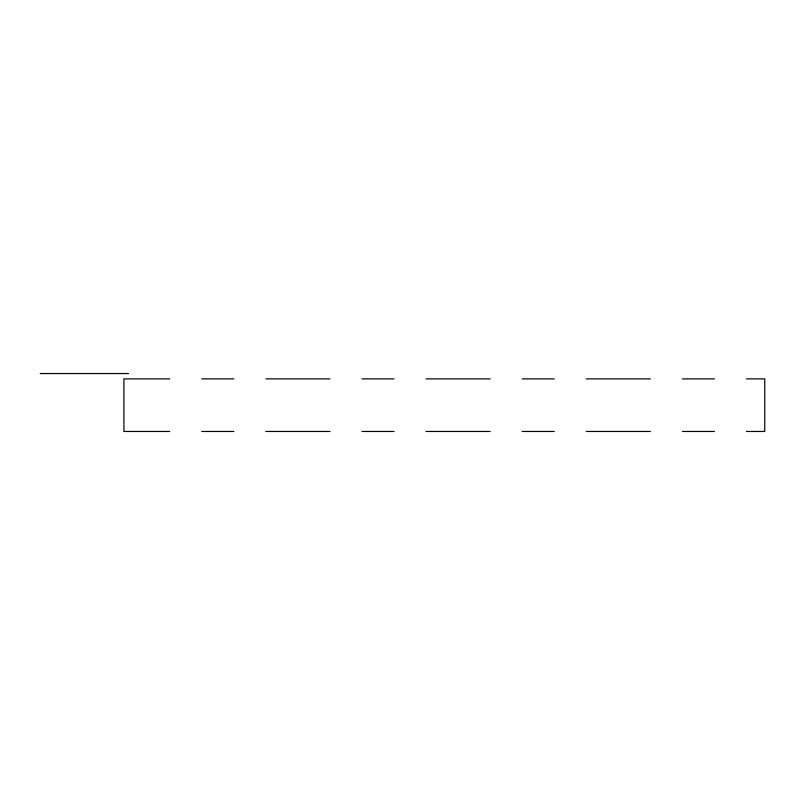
<?xml version="1.0" encoding="UTF-8"?>
<svg xmlns="http://www.w3.org/2000/svg" width="805" height="805" viewBox="0 0 805 805"><rect width="100%" height="100%" fill="white"/><g stroke="black" fill="none" stroke-linecap="round" stroke-linejoin="round"><path stroke-width="1.21" d="M40.25 373.54L128.589 373.54M169.724 378.883L123.91 378.883L123.91 431.46L169.724 431.46M201.763 378.883L233.812 378.883M265.851 378.883L329.939 378.883M361.978 378.883L394.017 378.883M426.056 378.883L490.144 378.883M522.183 378.883L554.232 378.883M586.271 378.883L650.349 378.883M682.399 378.883L714.438 378.883M746.477 378.883L764.75 378.883L764.75 431.46L746.477 431.46M201.763 431.46L233.812 431.46M265.851 431.46L329.939 431.46M361.978 431.46L394.017 431.46M426.056 431.46L490.144 431.46M522.183 431.46L554.232 431.46M586.271 431.46L650.349 431.46M682.399 431.46L714.438 431.46"/></g></svg>
